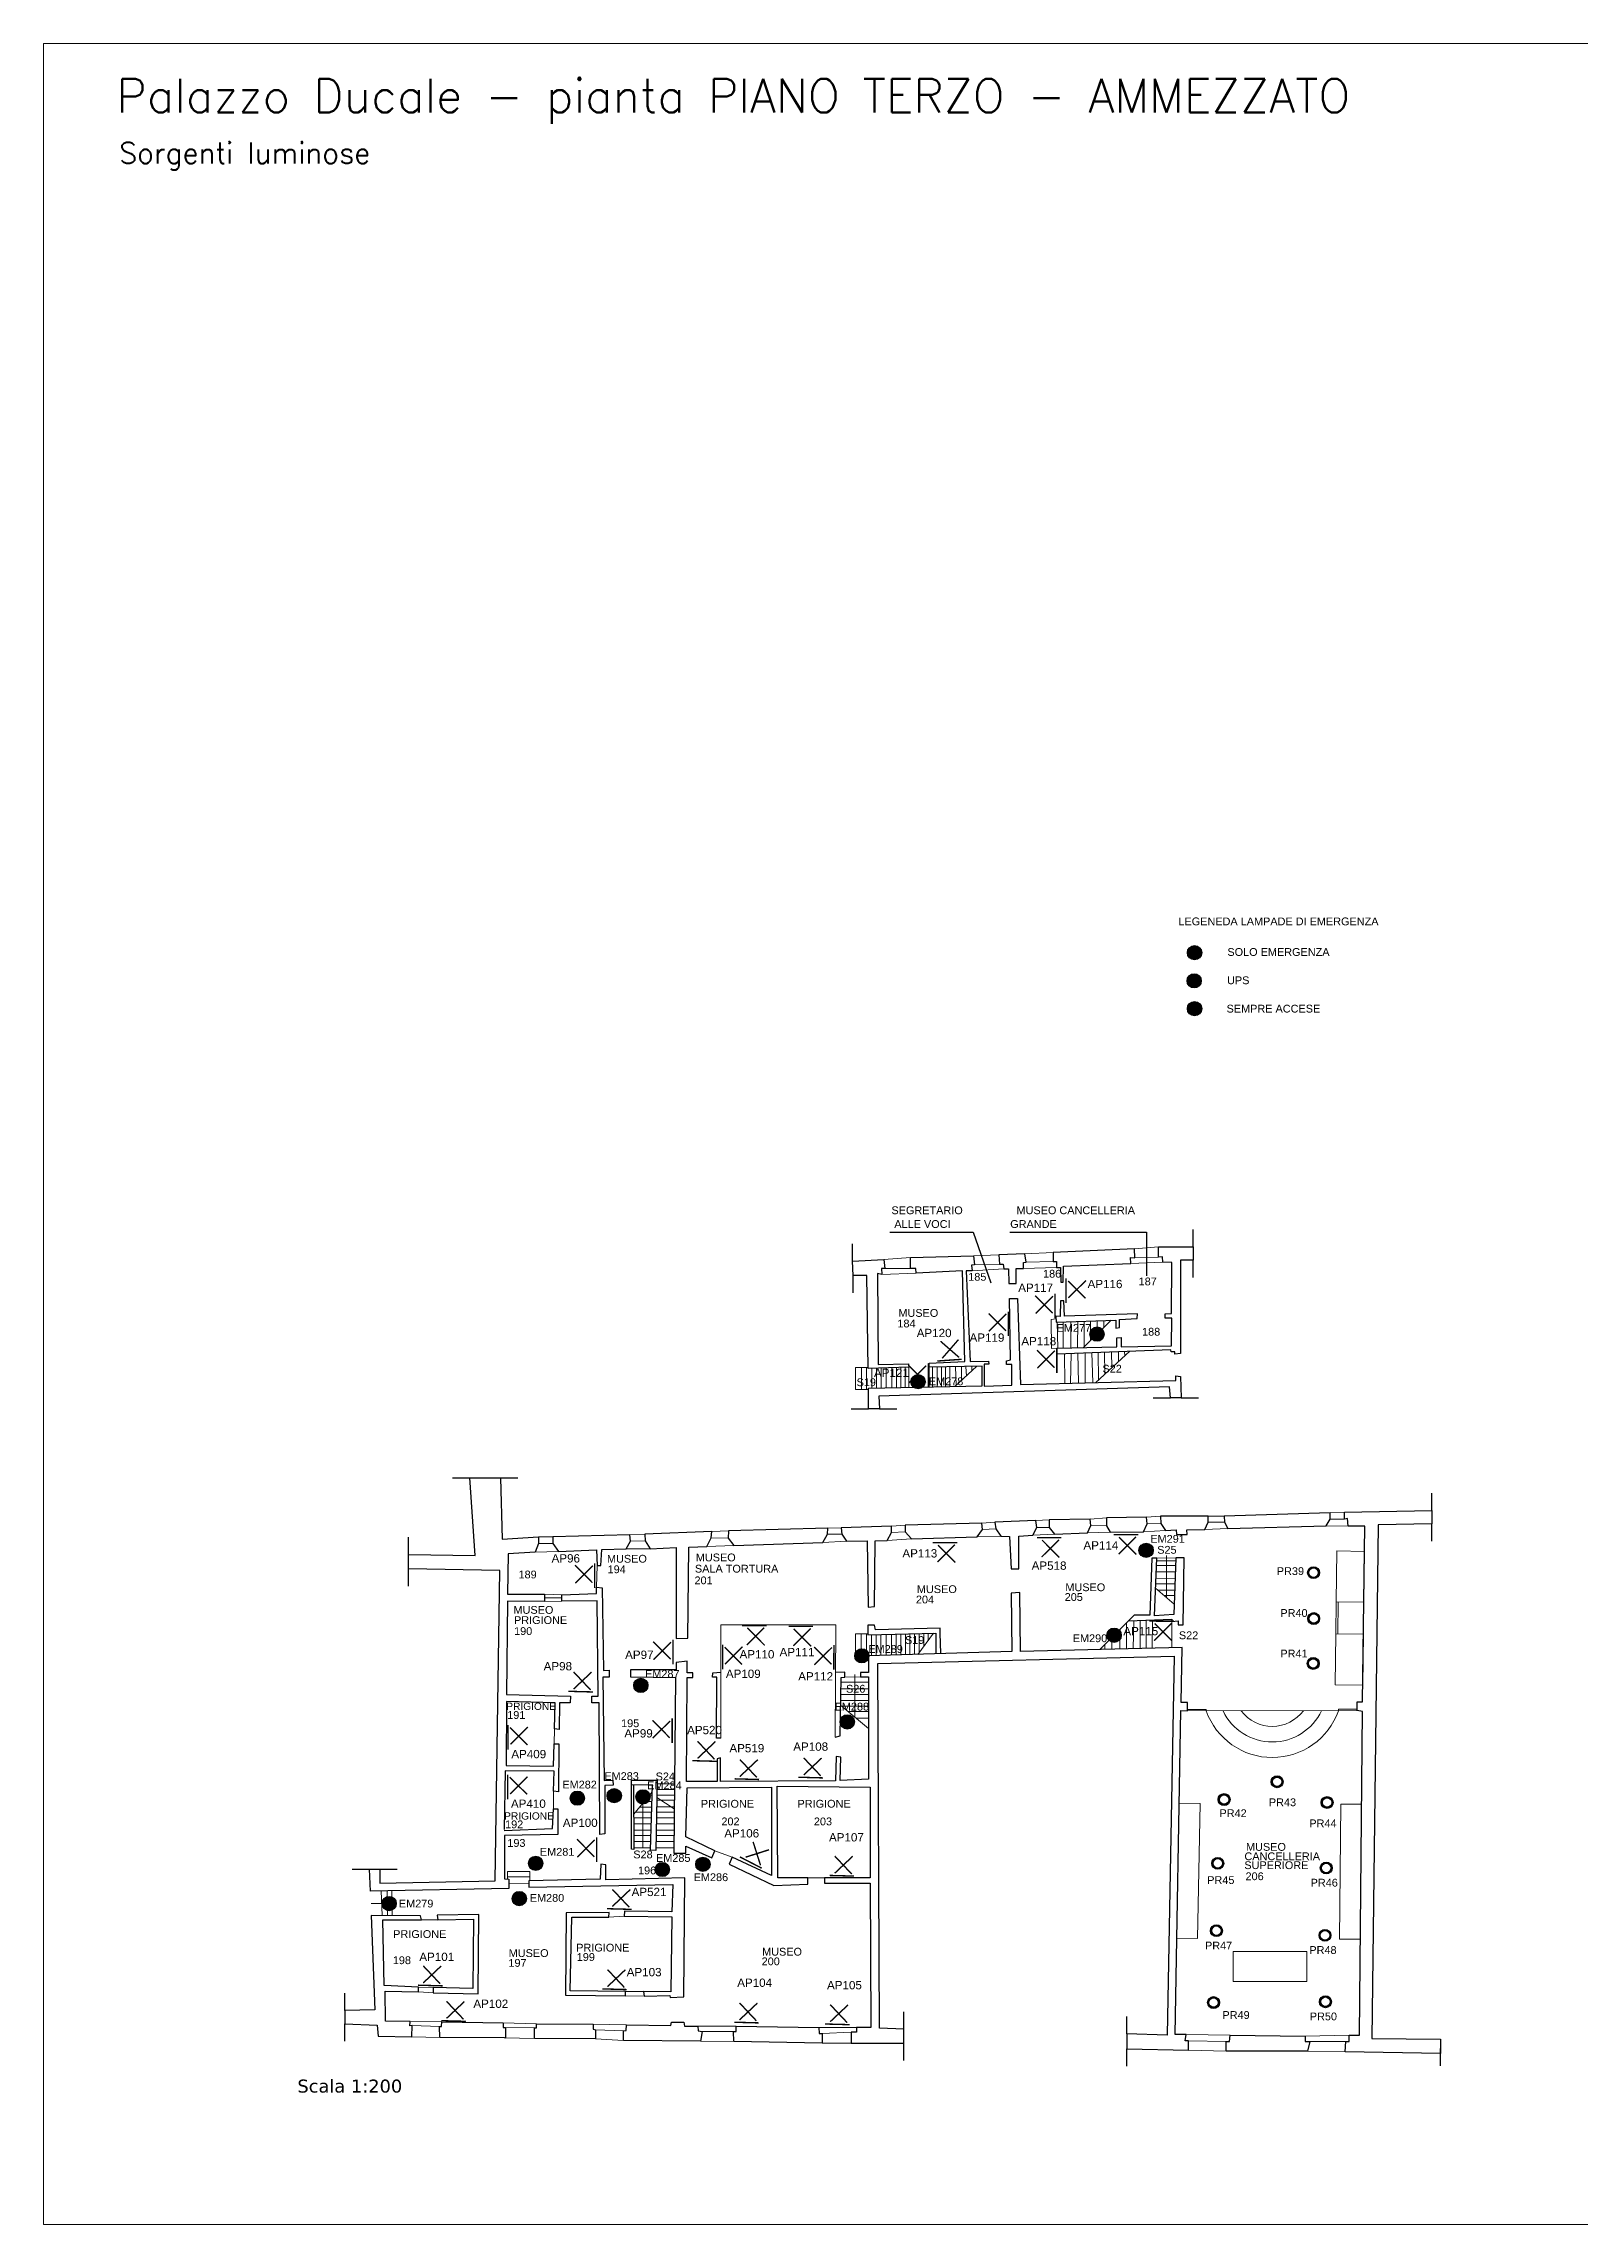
# Model space of a CAD drawing. Header units: metres. Extents: x 14 to 11854, y -8380 to 20.
# Drawn here: x 14 to 5934, y -8380 to 20 of the extents above; entities that cross this region are included whole.
import ezdxf
from ezdxf.enums import TextEntityAlignment as Align

# ---------------------------------------------------------------- set-up
doc = ezdxf.new("R2010")
doc.units = ezdxf.units.M
doc.header["$LTSCALE"] = 0.0125
for name, color, linetype in [('CODICE EMERGENZE', 190, 'Continuous'), ('CODICE LAMPADINE', 150, 'Continuous'), ('LAMPADE DI EMERGENZA', 3, 'Continuous')]:
    doc.layers.add(name, color=color, linetype=linetype)
for name, color, linetype, lineweight in [('LAMPADINE', 30, 'Continuous', 30), ('MURI', 7, 'Continuous', 9), ('VANI', 66, 'Continuous', 9)]:
    doc.layers.add(name, color=color, linetype=linetype, lineweight=lineweight)
doc.styles.add('ducale_200', font='ARIAL.TTF', dxfattribs={"height": 1})
doc.styles.get("Standard").update_dxf_attribs({"font": 'romans.shx'})

# ---------------------------------------------------------------- blocks, each defined once
blk = doc.blocks.new('re')
at = {"const_width": 0.3}
for points in [[(51.55, 419.05), (51.66, 413.81)], [(55.72, 418.12), (52.08, 414.34)], [(52.09, 417.95), (55.87, 414.31)]]:
    blk.add_lwpolyline(points, dxfattribs=at)
blk = doc.blocks.new('FB')
h = blk.add_hatch(color=256)
edge = h.paths.add_edge_path(flags=16)
edge.add_arc((323.34, 430.98), 1.01, 0, 360)
edge = h.paths.add_edge_path()
edge.add_arc((323.34, 430.98), 1.27, 0, 360)
for radius in [1.27, 1.01]:
    blk.add_circle((323.34, 430.98), radius)

msp = doc.modelspace()

# ---------------------------------------------------------------- hatches: boundary and pattern name
at = {"layer": 'LAMPADE DI EMERGENZA'}
for color, points in [(256, [(4420.5, -3482, 1), (4475.5, -3482, 1)]), (6, [(4418.9, -3590.1, 1), (4473.8, -3590.1, 1)]), (5, [(4420.5, -3697.4, 1), (4475.5, -3697.4, 1)]), (256, [(4044.9, -4951, 1), (4099.9, -4951, 1)]), (256, [(3355.4, -5134.4, 1), (3410.4, -5134.4, 1)]), (256, [(4233.9, -5783.8, 1), (4288.9, -5783.8, 1)]), (256, [(4110.5, -6110.8, 1), (4165.5, -6110.8, 1)]), (256, [(3138.8, -6190.1, 1), (3193.8, -6190.1, 1)]), (256, [(2287.4, -6304.2, 1), (2342.4, -6304.2, 1)]), (256, [(3082.6, -6444.6, 1), (3137.5, -6444.6, 1)]), (256, [(2042.7, -6738.4, 1), (2097.7, -6738.4, 1)]), (256, [(2184.8, -6729, 1), (2239.8, -6729, 1)]), (256, [(2295.7, -6733.5, 1), (2350.6, -6733.5, 1)]), (256, [(1882.4, -6989.4, 1), (1937.3, -6989.4, 1)]), (256, [(2526.5, -6993, 1), (2581.5, -6993, 1)]), (256, [(2369.9, -7013.2, 1), (2424.9, -7013.2, 1)]), (256, [(1317.8, -7144.3, 1), (1372.8, -7144.3, 1)]), (256, [(1819, -7125.2, 1), (1874, -7125.2, 1)])]:
    msp.add_hatch(color=color, dxfattribs=at).paths.add_polyline_path(points)

# ---------------------------------------------------------------- linework, layer by layer
for centre in [(4448, -3482), (4072.4, -4951), (3382.9, -5134.4), (4261.4, -5783.8), (4138, -6110.8), (3166.3, -6190.1), (2314.9, -6304.2), (3110, -6444.6), (2070.2, -6738.4), (2212.3, -6729), (2323.2, -6733.5), (1909.8, -6989.4), (2554, -6993), (2397.4, -7013.2), (1345.3, -7144.3), (1846.5, -7125.2)]:
    msp.add_circle(centre, 27.5, dxfattribs=at)
at = {"layer": 'LAMPADE DI EMERGENZA', "color": 6}
msp.add_circle((4446.4, -3590.1), 27.5, dxfattribs=at)
at = {"layer": 'LAMPADE DI EMERGENZA', "color": 5}
msp.add_circle((4448, -3697.4), 27.5, dxfattribs=at)
at = {"layer": 'MURI', "linetype": 'ByBlock', "lineweight": 30}
for p, q in [((3736, -4557.7), (4262.9, -4557.7)), ((4262.9, -4557.7), (4262.9, -4727.1)), ((5100.1, -5983.7), (5102.7, -5787.7)), ((4283.2, -5814), (4275.4, -6034.1)), ((4302.9, -5814), (4283.2, -5814)), ((4293.6, -6035.6), (4302.9, -5814)), ((4375.6, -5812.5), (4368, -6031)), ((4407.5, -5812.5), (4375.6, -5812.5)), ((4404.4, -6070.5), (4407.5, -5812.5)), ((3774.6, -5946), (3741.2, -5949.1)), ((3741.2, -5949.1), (3744.3, -6173.7)), ((3777.7, -6173.7), (3774.6, -5946)), ((4214.7, -6034.1), (4193.5, -6055.3)), ((4275.4, -6034.1), (4214.7, -6034.1)), ((4368, -6031), (4293.6, -6035.6)), ((4193.5, -6055.3), (4360.4, -6049.2)), ((4360.4, -6049.2), (4360.4, -6058.3)), ((4360.4, -6058.3), (4384.7, -6055.3)), ((4384.7, -6055.3), (4384.7, -6070.5)), ((4384.7, -6070.5), (4404.4, -6070.5)), ((5095.8, -6303), (5098.4, -6107)), ((2493.7, -6210.1), (2451.3, -6216.2)), ((2493.7, -6255.6), (2493.7, -6210.1)), ((3744.3, -6173.7), (3191.3, -6190.1)), ((3191.3, -6190.1), (3191.9, -6254.1)), ((3228.3, -6219.2), (4369.5, -6191.9)), ((4399.9, -6158.5), (3777.7, -6173.7)), ((4369.5, -6191.9), (4342.2, -7651.9)), ((4396, -6370.2), (4399.9, -6158.5)), ((2275.2, -6243.5), (2275.2, -6270.8)), ((2451.3, -6243.5), (2275.2, -6243.5)), ((2275.2, -6270.8), (2448.2, -6273.9)), ((2448.2, -6273.9), (2442.2, -6950.7)), ((2451.3, -6216.2), (2451.3, -6243.5)), ((2490.7, -6674.5), (2493.7, -6273.9)), ((2515, -6255.6), (2493.7, -6255.6)), ((2493.7, -6273.9), (2515, -6273.9)), ((2515, -6273.9), (2515, -6255.6)), ((2591.4, -6272.3), (2592.4, -6255.1)), ((2607.1, -6272.8), (2591.4, -6272.3)), ((2592.4, -6255.1), (2622.7, -6253.6)), ((2606.1, -6507.6), (2607.1, -6272.8)), ((3100.8, -6252.6), (3064.4, -6254.1)), ((3082.6, -6498.5), (3087.1, -6273.9)), ((3087.1, -6273.9), (3100.8, -6272.3)), ((3100.8, -6272.3), (3100.8, -6252.6)), ((3161.5, -6254.1), (3161.5, -6270.8)), ((3191.9, -6254.1), (3161.5, -6254.1)), ((3161.5, -6270.8), (3191.9, -6270.8)), ((3191.9, -6270.8), (3191.9, -6665.4)), ((3234.3, -7624.5), (3228.3, -6219.2)), ((4421.3, -6370.2), (4396, -6370.2)), ((4421.3, -6402.5), (4421.3, -6370.2)), ((4372.6, -7648.8), (4395.4, -6401.3)), ((4395.4, -6401.3), (4421.3, -6402.5)), ((2622.7, -6507.6), (2606.1, -6507.6)), ((3062.9, -6503), (3082.6, -6498.5)), ((2621.2, -6583.4), (2609.1, -6586.5)), ((2609.1, -6586.5), (2609.1, -6674.5)), ((2621.2, -6674.5), (2621.2, -6583.4)), ((3067.4, -6577.4), (3064.4, -6671.5)), ((3085.6, -6580.4), (3067.4, -6577.4)), ((3082.6, -6669.9), (3085.6, -6580.4)), ((2487.7, -6887), (2493.7, -6698.8)), ((2609.1, -6674.5), (2490.7, -6674.5)), ((2493.7, -6698.8), (2818.5, -6695.7)), ((3064.4, -6671.5), (2621.2, -6674.5)), ((2818.5, -6695.7), (2818.5, -7035.7)), ((2839.8, -6692.7), (3197.9, -6695.7)), ((2842.8, -7044.8), (2839.8, -6692.7)), ((3191.9, -6665.4), (3082.6, -6669.9)), ((3197.9, -6695.7), (3197.9, -7044.8)), ((2600, -6941.6), (2487.7, -6887)), ((2442.2, -6950.7), (2487.7, -6950.7)), ((2487.7, -6923.4), (2587.8, -6968.9)), ((2487.7, -6950.7), (2487.7, -6923.4)), ((2587.8, -6968.9), (2600, -6941.6)), ((2666.8, -6965.9), (2654.6, -6993.2)), ((2818.5, -7035.7), (2666.8, -6965.9)), ((2654.6, -6993.2), (2827.6, -7075.2)), ((2958.1, -7044.8), (2842.8, -7044.8)), ((2958.1, -7069.1), (2958.1, -7044.8)), ((3197.9, -7044.8), (3021.9, -7044.8)), ((3021.9, -7044.8), (3021.9, -7066)), ((2827.6, -7075.2), (2958.1, -7069.1)), ((3021.9, -7066), (3197.9, -7066)), ((3197.9, -7066), (3201, -7621.5)), ((3146.3, -7639.7), (3125.1, -7639.7)), ((3125.1, -7639.7), (3125.1, -7682.2)), ((3146.3, -7621.5), (3146.3, -7639.7)), ((3201, -7621.5), (3146.3, -7621.5)), ((3328.4, -7627.6), (3234.3, -7624.5)), ((3328.4, -7682.2), (3328.4, -7627.6)), ((3125.1, -7682.2), (3328.4, -7682.2)), ((4187.4, -7645.8), (4187.4, -7703.4)), ((4342.2, -7651.9), (4187.4, -7645.8)), ((4187.4, -7703.4), (4424.2, -7709.5)), ((4415.1, -7648.8), (4372.6, -7648.8)), ((4412, -7673.1), (4415.1, -7648.8)), ((4424.2, -7673.1), (4412, -7673.1)), ((4424.2, -7709.5), (4424.2, -7673.1))]:
    msp.add_line(p, q, dxfattribs=at)
at = {"layer": 'MURI', "color": 252}
for p, q in [((4996, -5786.2), (4993.3, -5982.2)), ((5102.7, -5787.7), (4996, -5786.2)), ((4993.3, -5982.2), (4991.6, -6105.6)), ((4993.3, -5982.2), (5100.1, -5983.7)), ((5001.3, -5982.3), (4999.6, -6105.7)), ((2622.7, -6070.3), (3065.5, -6070.8)), ((2622.7, -6070.3), (2622.7, -6507.6)), ((3065.5, -6070.8), (3062.9, -6503)), ((3141.3, -6105.1), (3141.3, -6190.1)), ((4193.5, -6055.3), (4082.5, -6166.3)), ((4991.6, -6105.6), (4989, -6301.6)), ((5098.4, -6107), (4991.6, -6105.6)), ((4989, -6301.6), (5095.8, -6303)), ((4421.3, -6396.5), (4492.9, -6396.3)), ((4421.3, -6402.5), (5073.7, -6401.3)), ((4492.9, -6402.3), (4492.9, -6396.3)), ((5002, -6395.5), (5073.7, -6395.3)), ((5002, -6401.5), (5002, -6395.5))]:
    msp.add_line(p, q, dxfattribs=at)
at = {"layer": 'MURI', "linetype": 'Continuous', "ltscale": 0.1}
msp.add_lwpolyline([(14.2, 19.8), (11854.2, 19.8), (11854.2, -8380.2), (14.2, -8380.2)], close=True, dxfattribs=at)
at = {"layer": 'MURI', "linetype": 'ByBlock', "lineweight": 30}
for points in [[(3130, -4669.5), (3130, -4602.8)], [(3274.7, -4558.5), (3594.7, -4558.5), (3662.5, -4754)], [(4442.7, -4614.9), (4442.7, -4548.2)], [(3794.7, -4642.2), (3694.5, -4645.2), (3696, -4681.7), (3711.2, -4681.7), (3712.7, -4699.9), (3730.9, -4699.9), (3732.5, -4756), (3761.3, -4756), (3761.3, -4698.3), (3788.6, -4698.3), (3788.6, -4675.6), (3799.2, -4674.1), (3794.7, -4642.2)], [(4216.6, -4622.5), (3903.9, -4636.1), (3903.9, -4671), (3916.1, -4671), (3916.1, -4693.8), (3931.3, -4693.8), (3932.8, -4751.5), (3941.9, -4751.5), (3943.4, -4689.2), (4202.9, -4678.6), (4201.4, -4655.9), (4218.1, -4657.4), (4216.6, -4622.5)], [(4442.7, -4733.2), (4442.7, -4666.5)], [(3133, -4792.4), (3133, -4725.7)], [(4228.7, -4872.9), (3946.4, -4882), (3944.9, -4822.8), (3931.3, -4822.8), (3930.3, -4883), (3913.6, -4882), (3914.6, -4904.7), (4145.2, -4897.2), (4145.2, -4927.5), (4158.9, -4926), (4158.9, -4894.1), (4227.2, -4891.1), (4228.7, -4872.9)], [(4288, -5196.1), (4354.7, -5196.1)], [(4396.9, -5196.1), (4463.6, -5196.1)], [(3125.5, -5238.6), (3192.2, -5238.6)], [(3234.7, -5238.6), (3301.4, -5238.6)], [(1788.1, -6862.7), (1974.7, -6855.1), (1977.8, -6779.2), (1994.5, -6779.2), (1994.5, -6877.9), (1789.6, -6882.4), (1789.6, -7049.4), (1805.9, -7050.5), (1806.3, -7085.8), (1273.6, -7096.4), (1269, -7011.4), (1310, -7011.4), (1310, -7066), (1753.2, -7056.9), (1771.4, -5861.1), (1419.3, -5854.9), (1419.3, -5800.4), (1677.3, -5803.4), (1655.7, -5504.4), (1774.4, -5504.4), (1780.5, -5741.2), (1920.1, -5732.1), (1920.1, -5757.9), (1907.9, -5791.2), (1803.2, -5797.3), (1801.7, -5952.1), (1944.4, -5952.1), (1944.4, -5980.9), (1801.7, -5979.4), (1797.2, -6339.1), (2044.5, -6345.2), (2043, -6371), (2002, -6371), (2000.5, -6474.2), (1982.3, -6471.1), (1985.3, -6371), (1797.2, -6366.4), (1795.6, -6612.3), (1977.8, -6615.3), (1980.8, -6528.8), (1999, -6528.8), (1997.5, -6714), (1977.8, -6710.9), (1980.8, -6635), (1792.6, -6633.5), (1788.1, -6859.7)], [(1589, -5504.4), (1655.7, -5504.4)], [(1774.4, -5504.4), (1841.1, -5504.4)], [(5362.1, -5630.4), (5362.1, -5563.7)], [(2587.8, -5710.8), (2329.8, -5721.4), (2331.4, -5747.2), (2351.1, -5777.6), (2451.3, -5773), (2451.3, -6123.6), (2495.3, -6122.1), (2499.8, -5771.5), (2569.6, -5768.5), (2586.3, -5735.1), (2587.8, -5710.8)], [(3035.5, -5698.7), (2653.1, -5709.3), (2651.6, -5736.6), (2672.8, -5765.4), (3015.8, -5753.3), (3034, -5721.4), (3035.5, -5698.7)], [(3279.9, -5691.1), (3087.1, -5697.2), (3088.7, -5721.4), (3106.9, -5748.8), (3187.3, -5747.2), (3190.3, -6002.2), (3214.6, -6000.7), (3217.7, -5747.2), (3263.2, -5745.7), (3279.9, -5715.4), (3279.9, -5691.1)], [(3628.5, -5679), (3333, -5686.5), (3333, -5712.3), (3357.3, -5739.6), (3610.7, -5732.1), (3630.4, -5703.2), (3628.5, -5679)], [(3836.8, -5668.3), (3679, -5675.9), (3682, -5701), (3701.8, -5729), (3735.2, -5730.5), (3741.2, -5855), (3771.6, -5855), (3771.6, -5729), (3824.7, -5726), (3839.9, -5695.6), (3836.8, -5668.3)], [(4046.3, -5663.8), (3888.4, -5666.8), (3888.4, -5695.6), (3908.2, -5721.4), (4035.7, -5716.9), (4047.8, -5688), (4046.3, -5663.8)], [(4263.3, -5656.2), (4108.5, -5659.2), (4108.5, -5689.6), (4122.2, -5713.8), (4251.2, -5712.3), (4264.8, -5682), (4263.3, -5656.2)], [(4500, -5651.6), (4316.4, -5651.6), (4317.9, -5680.5), (4336.1, -5707.8), (4377.1, -5704.7), (4378.6, -5723), (4419.6, -5723), (4418.1, -5704.7), (4487.9, -5703.2), (4500, -5675.9), (4500, -5651.6)], [(4970.5, -5639.5), (4562.3, -5651.6), (4563.8, -5675.9), (4575.9, -5700.2), (4955.3, -5689.6), (4970.5, -5663.8), (4970.5, -5639.5)], [(5362.1, -5748.6), (5362.1, -5681.9)], [(1419.3, -5800.4), (1419.3, -5733.7)], [(2272.2, -5724.5), (1976.2, -5732.1), (1976.2, -5757.9), (1997.5, -5788.2), (2144.7, -5782.1), (2146.2, -5842.8), (2161.4, -5842.8), (2164.4, -5780.6), (2258.5, -5777.6), (2275.2, -5748.8), (2272.2, -5724.5)], [(1419.3, -5921.6), (1419.3, -5854.9)], [(2165.9, -5927.8), (2170.5, -6246.5), (2193.3, -6245), (2193.3, -6272.3), (2169, -6272.3), (2174.1, -6669.9), (2207, -6669), (2207.9, -6688.8), (2175.7, -6689.8), (2176.6, -6876.3), (2156.8, -6877.9), (2153.8, -6371), (2126.5, -6371), (2126.5, -6345.2), (2150.8, -6345.2), (2146.2, -5977.9), (2011.1, -5979.4), (2011.1, -5955.1), (2144.7, -5950.6), (2144.7, -5926.3), (2165.9, -5927.8)], [(3471.1, -6181.8), (3468.1, -6102.4), (3468.1, -6084.1), (3219.2, -6090.2), (3214.6, -6072), (3189.8, -6071.9), (3189.8, -6109.7), (3451.4, -6102.4), (3451.4, -6182.4)], [(2279, -6688.9), (2279, -6669.2), (2378.4, -6669.2), (2373.1, -6940.1), (2352.6, -6939.3), (2359.4, -6686.6), (2279, -6688.9)], [(2286.6, -6688.7), (2288.1, -6936.3), (2279, -6935.5), (2279, -6688.9)], [(1202.3, -7011.4), (1269, -7011.4)], [(1310, -7011.4), (1376.7, -7011.4)], [(2484.6, -7044.8), (2179.6, -7052.4), (2179.6, -6994.7), (2161.4, -6993.2), (2158.4, -7050.9), (1883.7, -7056.9), (1883.7, -7081.2), (2437.6, -7070.6), (2434.6, -7176.8), (2252.4, -7173.8), (2250.9, -7193.5), (2434.6, -7195), (2430, -7484.9), (2325.3, -7483.4), (2328.3, -7501.6), (2427, -7498.6), (2428.5, -7506.2), (2480.1, -7503.1), (2484.6, -7044.8)], [(1514.9, -7468.2), (1514.9, -7487.9), (1687.9, -7492.5), (1690.9, -7185.9), (1530.1, -7189), (1533.1, -7207.2), (1669.7, -7204.2), (1668.2, -7471.3), (1514.9, -7468.2)], [(2193.3, -7178.4), (2027.8, -7179.9), (2024.8, -7497.1), (2255.5, -7500.1), (2255.5, -7483.4), (2043, -7480.4), (2049.1, -7196.6), (2191.7, -7196.6), (2193.3, -7178.4)], [(1174.9, -7556.2), (1174.9, -7489.5)], [(1174.9, -7674.2), (1174.9, -7607.5)], [(1789.6, -7662), (1540.2, -7659.9), (1539.2, -7618), (1547.3, -7618), (1547.8, -7600.3), (1784, -7604.3), (1784, -7621.5), (1793.6, -7621.5), (1793.1, -7662.5), (1789.6, -7662)], [(2140.1, -7665.5), (1904.9, -7664), (1904.9, -7623), (1912.5, -7623), (1912.5, -7607.8), (2131, -7609.4), (2131, -7627.6), (2140.1, -7630.6), (2140.1, -7665.5)], [(2545.3, -7674.6), (2247.9, -7671.6), (2247.9, -7635.2), (2258.5, -7633.6), (2260, -7610.9), (2430, -7613.9), (2433, -7601.8), (2480.1, -7601.8), (2483.1, -7616.9), (2534.7, -7616.9), (2536.2, -7635.2), (2551.4, -7636.7), (2545.3, -7674.6)], [(3013.5, -7682.2), (2672.8, -7676.1), (2671.3, -7636.7), (2682.7, -7637.4), (2681.9, -7616.2), (3000.6, -7621.5), (3001.4, -7645), (3013.5, -7644.3), (3013.5, -7682.2)], [(3328.4, -7627.6), (3328.4, -7560.9)], [(4187.4, -7645.8), (4187.4, -7579.1)], [(3328.4, -7748.9), (3328.4, -7682.2)], [(4187.4, -7770.1), (4187.4, -7703.4)], [(4882.5, -7712.6), (4569.9, -7712.6), (4569.9, -7676.1), (4582, -7676.1), (4585, -7651.9), (4873.4, -7654.9), (4873.4, -7676.1), (4891.6, -7676.1), (4882.5, -7712.6)], [(5395.4, -7769.2), (5395.4, -7702.5)]]:
    msp.add_lwpolyline(points, dxfattribs=at)
for points in [[(4442.7, -4666.5), (4394.1, -4666.5), (4394.1, -5026.2), (4371.4, -5027.7), (4371.4, -5018.6), (4357.7, -5018.6), (4356.2, -5011), (3918.1, -5027.7), (3917.6, -5005.4), (4148.3, -5000.4), (4148.7, -4965.2), (4165, -4963.9), (4165, -5000), (4359.2, -4995.8), (4360.8, -4889.6), (4335, -4889.6), (4335, -4872.9), (4359.2, -4871.4), (4360.8, -4675.6), (4325.8, -4674.1), (4324.3, -4652.8), (4309.2, -4654.3), (4309.2, -4614.9), (4442.7, -4614.9)], [(3130, -4669.5), (3251.4, -4663.4), (3254.4, -4698.3), (3242.3, -4698.3), (3243.8, -4721.1), (3227.1, -4718.1), (3228.6, -5068.6), (3345.5, -5065.6), (3347, -5077.8), (3190.7, -5083.8), (3186.1, -4725.7), (3133, -4725.7)], [(4354.7, -5196.1), (4351.6, -5153.6), (3231.6, -5190.1), (3234.7, -5238.6), (3192.2, -5238.6), (3192.2, -5159.7), (3629.3, -5150.6), (3629.3, -5074.7), (3425.9, -5077.8), (3425.9, -5062.6), (3562.5, -5056.5), (3553.4, -4707.5), (3375.1, -4716.6), (3374.3, -4698.3), (3353.8, -4697.6), (3353.1, -4655.9), (3595.9, -4649.8), (3599.7, -4684.7), (3589, -4685.4), (3590.6, -4707.5), (3568.6, -4707.5), (3583.7, -5056.5), (3654.6, -5055.5), (3655.1, -5066.6), (3637.9, -5066.1), (3637.9, -5151.6), (3744.6, -5147.6), (3744.6, -5068.6), (3723.4, -5068.6), (3723.4, -5053.5), (3738.5, -5050.4), (3735.5, -4813.7), (3765.8, -4813.7), (3778, -5144.5), (4375.9, -5129.4), (4375.9, -5111.1), (4394.1, -5114.2), (4396.9, -5196.1)], [(5395.4, -7721.7), (5028.2, -7715.6), (5031.2, -7676.1), (5043.4, -7676.1), (5043.4, -7651.9), (5082.8, -7651.9), (5095, -6404.4), (5073.7, -6401.3), (5073.7, -6367.9), (5094.9, -6367.9), (5104.1, -5691.1), (5040.3, -5691.1), (5037.3, -5660.7), (5025.1, -5663.8), (5025.1, -5636.4), (5362.1, -5630.4), (5362.1, -5681.9), (5155.7, -5685), (5131.4, -7664), (5395.4, -7667.1)], [(1174.9, -7607.5), (1299.4, -7612.4), (1302.4, -7654.9), (1432.9, -7657.9), (1434.4, -7613.9), (1425.3, -7615.4), (1426.9, -7598.7), (1331.3, -7597.2), (1329.7, -7481.9), (1458.7, -7484.9), (1458.7, -7466.7), (1326.7, -7460.6), (1320.6, -7207.2), (1469.4, -7207.2), (1466.3, -7192), (1276.6, -7190.5), (1290.3, -7553.2), (1174.9, -7556.2)]]:
    msp.add_lwpolyline(points, close=True, dxfattribs=at)
at = {"layer": 'MURI', "color": 252}
for points in [[(4216.6, -4622.5), (4309.2, -4614.9)], [(3251.4, -4663.4), (3353.1, -4655.9)], [(3353.8, -4697.6), (3254.4, -4698.3)], [(3590.6, -4707.5), (3712.7, -4699.9)], [(3595.9, -4649.8), (3694.5, -4645.2)], [(3599.7, -4684.7), (3696, -4681.7)], [(3788.6, -4698.3), (3916.1, -4693.8)], [(3794.7, -4642.2), (3903.9, -4636.1)], [(3903.9, -4671), (3799.2, -4674.1)], [(4202.9, -4678.6), (4325.8, -4674.1)], [(4218.1, -4657.4), (4309.2, -4654.3)], [(3243.8, -4721.1), (3375.1, -4716.6)], [(3914, -4892.4), (3895.7, -4894.1), (3896.4, -5006.4), (3917.6, -5005.4)], [(3919.1, -4904.6), (3920.7, -5005.3)], [(3941.9, -4903.8), (3941.9, -5004.9)], [(3970.7, -4902.9), (3970.7, -5004.3)], [(3998.1, -4902), (3996.5, -5003.7)], [(4126.5, -4897.8), (4019.4, -5003.2)], [(4022.3, -4901.2), (4022.3, -5000.3)], [(4046.6, -4900.4), (4046.6, -4976.4)], [(4072.4, -4899.6), (4072.4, -4951)], [(4098.2, -4898.7), (4098.2, -4925.6)], [(3946.3, -5026.6), (3948.1, -5140.2)], [(3972.3, -5025.6), (3970.6, -5139.6)], [(3997.9, -5024.6), (4001.3, -5138.9)], [(4026.9, -5023.5), (4026.9, -5138.2)], [(4052.4, -5022.6), (4056, -5137.5)], [(4198.2, -5016.8), (4067.3, -5137.2)], [(4076.9, -5021.6), (4078.5, -5126.9)], [(4101.1, -5020.7), (4102.4, -5104.9)], [(4128.5, -5019.7), (4129.4, -5080.1)], [(4154.3, -5018.7), (4154.8, -5056.6)], [(4178.5, -5017.8), (4179, -5034.4)], [(3190.6, -5079.3), (3142.1, -5079.3), (3142.1, -5164.3), (3192.2, -5164.3)], [(3164.9, -5079.3), (3164.9, -5164.3)], [(3184.6, -5164.3), (3184.6, -5079.3)], [(3204.3, -5159.5), (3204.3, -5083.3)], [(3222.5, -5159.1), (3222.5, -5082.6)], [(3240.7, -5158.7), (3240.7, -5081.9)], [(3260.5, -5158.3), (3260.5, -5081.1)], [(3281.7, -5157.8), (3281.7, -5080.3)], [(3299.9, -5157.5), (3299.9, -5079.6)], [(3316.6, -5157.1), (3316.6, -5078.9)], [(3333.3, -5156.8), (3333.3, -5078.3)], [(3346.7, -5156.5), (3347, -5077.8)], [(3425.9, -5077.8), (3425.7, -5154.8)], [(3438, -5077.6), (3438, -5154.6)], [(3456.2, -5077.3), (3456.2, -5154.2)], [(3472.9, -5077.1), (3472.9, -5153.9)], [(3488.1, -5076.8), (3488.1, -5153.5)], [(3504.8, -5076.6), (3504.8, -5153.2)], [(3609.6, -5075), (3525.1, -5152.8)], [(3527.5, -5076.2), (3529.2, -5148.9)], [(3550.3, -5075.9), (3550.3, -5129.5)], [(3566.8, -5075.7), (3568.8, -5112.6)], [(3589.8, -5093.2), (3589.8, -5075.3)], [(2587.8, -5710.8), (2653.1, -5709.3)], [(3035.5, -5698.7), (3087.1, -5697.2)], [(3279.9, -5691.1), (3333, -5686.5)], [(3628.5, -5679), (3679, -5675.9)], [(3630.4, -5703.2), (3682, -5701)], [(3836.8, -5668.3), (3888.4, -5666.8)], [(3839.9, -5695.6), (3888.4, -5695.6)], [(4046.3, -5663.8), (4108.5, -5659.2)], [(4047.8, -5688), (4108.5, -5689.6)], [(4251.2, -5712.3), (4336.1, -5707.8)], [(4263.3, -5656.2), (4316.4, -5651.6)], [(4264.8, -5682), (4317.9, -5680.5)], [(4487.9, -5703.2), (4575.9, -5700.2)], [(4500, -5651.6), (4562.3, -5651.6)], [(4500, -5675.9), (4563.8, -5675.9)], [(4955.3, -5689.6), (5040.3, -5691.1)], [(4970.5, -5639.5), (5025.1, -5636.4)], [(4970.5, -5663.8), (5025.1, -5663.8)], [(1907.9, -5791.2), (1997.5, -5788.2)], [(1920.1, -5732.1), (1976.2, -5732.1)], [(1920.1, -5757.9), (1976.2, -5757.9)], [(2258.5, -5777.6), (2351.1, -5777.6)], [(2272.2, -5724.5), (2329.8, -5721.4)], [(2275.2, -5748.8), (2331.4, -5747.2)], [(2569.6, -5768.5), (2672.8, -5765.4)], [(2586.3, -5735.1), (2651.6, -5736.6)], [(3015.8, -5753.3), (3106.9, -5748.8)], [(3034, -5721.4), (3088.7, -5721.4)], [(3263.2, -5745.7), (3357.3, -5739.6)], [(3279.9, -5715.4), (3333, -5712.3)], [(3610.7, -5732.1), (3701.8, -5729)], [(3824.7, -5726), (3908.2, -5721.4)], [(4035.7, -5716.9), (4122.2, -5713.8)], [(4373.7, -5867.1), (4300.7, -5867.1)], [(4374.5, -5842.8), (4301.7, -5842.8)], [(4375.2, -5824.6), (4302.5, -5824.6)], [(4375.6, -5812.5), (4302.9, -5814)], [(4339.9, -5967), (4339.9, -5926.2), (4339.5, -5804)], [(1944.4, -5952.1), (2011.1, -5955.1)], [(4369.4, -5991), (4298.1, -5929.7)], [(4372.1, -5912.7), (4298.8, -5912.7)], [(4372.8, -5893.1), (4299.7, -5891.3)], [(4371.3, -5936.9), (4306.5, -5936.9)], [(4370.5, -5958.2), (4331.2, -5958.2)], [(1944.4, -5966.5), (2011.1, -5967.3)], [(1944.4, -5980.9), (2011.1, -5979.4)], [(3189.8, -6105.1), (3141.3, -6105.1), (3141.3, -6190.1), (3191.3, -6190.1)], [(3164, -6105.1), (3164, -6190.1)], [(3183.8, -6190.1), (3183.8, -6105.1)], [(3203.5, -6189.8), (3203.5, -6109.3)], [(3221.7, -6189.2), (3221.7, -6108.8)], [(3239.9, -6188.7), (3239.9, -6108.3)], [(3259.6, -6188.1), (3259.6, -6107.7)], [(3280.9, -6187.5), (3280.9, -6107.1)], [(3299.1, -6186.9), (3299.1, -6106.6)], [(3316.9, -6186.4), (3316.9, -6106.2)], [(3334.7, -6185.9), (3334.7, -6105.7)], [(3351.2, -6185.6), (3351.2, -6105.3)], [(3369.4, -6185.1), (3369.4, -6104.8)], [(3442.8, -6102.6), (3382.2, -6184.5)], [(3387.2, -6177.8), (3387.2, -6104.3)], [(3405, -6153.7), (3405, -6103.9)], [(3421.4, -6131.5), (3421.5, -6103.5)], [(4129.7, -6165.1), (4129.7, -6119.1)], [(4160, -6164.4), (4161.6, -6087.2)], [(4185.9, -6163.7), (4185.9, -6062.9)], [(4211.6, -6163.1), (4213.4, -6054.6)], [(4239, -6162.4), (4239, -6053.7)], [(4261.8, -6161.9), (4261.8, -6052.8)], [(4284.4, -6161.3), (4286.2, -6051.9)], [(4360.4, -6058.3), (4360.4, -6159.5)], [(4102.4, -6165.8), (4102.4, -6146.4)], [(3191.9, -6292.1), (3086.8, -6292.1)], [(3161.5, -6270.8), (3100.8, -6272.3)], [(3139, -6425.6), (3139, -6384.7), (3138.6, -6262.5)], [(3191.9, -6470.4), (3085, -6381.3)], [(3191.9, -6361.9), (3085.4, -6361.9)], [(3191.9, -6339.1), (3085.8, -6339.1)], [(3191.9, -6317.9), (3086.2, -6317.9)], [(3191.9, -6384.6), (3089, -6384.6)], [(3191.9, -6404.4), (3112.6, -6404.4)], [(3143.6, -6430.2), (3191.9, -6430.2)], [(1982.3, -6471.1), (1980.8, -6528.8)], [(1977.8, -6710.9), (1977.8, -6779.2)], [(2358.7, -6714.4), (2287.3, -6800.7)], [(2444.3, -6705.6), (2377.7, -6705.6)], [(2444.6, -6682.8), (2378.1, -6682.8)], [(2356.6, -6792.4), (2294.2, -6792.4)], [(2357.1, -6772.6), (2310.5, -6772.6)], [(2322.7, -6927.2), (2322.7, -6886.4), (2322.3, -6764.2)], [(2357.7, -6751.9), (2327.7, -6751.9)], [(2358.3, -6727.1), (2349.1, -6727.1)], [(2443.6, -6792.1), (2376, -6792.1)], [(2443.8, -6772.4), (2376.4, -6772.4)], [(2444, -6746.6), (2376.9, -6746.6)], [(2443.7, -6780), (2377.1, -6736.5)], [(2444.2, -6726.9), (2377.3, -6726.9)], [(2356, -6814.1), (2287.4, -6814.1)], [(2355.4, -6836.9), (2287.5, -6836.9)], [(2354.7, -6861.2), (2287.7, -6861.2)], [(2354.1, -6882.4), (2287.8, -6882.4)], [(2442.8, -6882.4), (2374.2, -6882.4)], [(2443, -6861.2), (2374.6, -6861.2)], [(2443.2, -6836.9), (2375.1, -6836.9)], [(2443.4, -6814.1), (2375.6, -6814.1)], [(2353.5, -6905.7), (2287.9, -6905.7)], [(2352.9, -6930), (2288.1, -6930)], [(2442.3, -6930), (2373.3, -6930)], [(2442.6, -6905.7), (2373.8, -6905.7)], [(2600, -6941.6), (2666.8, -6965.9)], [(1887.5, -7056.9), (1887.1, -7020.5), (1801.3, -7020.9), (1801.7, -7050.2)], [(1887.3, -7041), (1801.6, -7041.8)], [(2958.1, -7044.8), (3021.9, -7044.8)], [(1315.2, -7095.6), (1318.1, -7190.8)], [(1337.7, -7095.1), (1339.3, -7191)], [(1355.1, -7094.8), (1356.7, -7191.1)], [(1883.7, -7067.1), (1806.1, -7068.4)], [(1275.8, -7144.5), (1316.6, -7144.5), (1374, -7144.1)], [(1533.1, -7207.2), (1469.4, -7207.2)], [(2191.7, -7196.6), (2250.9, -7193.5)], [(1458.7, -7466.7), (1514.9, -7468.2)], [(1514.9, -7487.9), (1458.7, -7484.9)], [(2255.5, -7483.4), (2325.3, -7483.4)], [(2255.5, -7500.1), (2328.3, -7501.6)], [(1426.9, -7598.7), (1547.8, -7600.3)], [(1539.2, -7618), (1434.4, -7613.9)], [(1784, -7604.3), (1912.5, -7607.8)], [(1904.9, -7623), (1793.6, -7621.5)], [(2131, -7609.4), (2260, -7610.9)], [(2247.9, -7635.2), (2140.1, -7630.6)], [(2534.7, -7616.9), (2681.9, -7616.2)], [(2671.3, -7636.7), (2551.4, -7636.7)], [(3000.6, -7621.5), (3146.3, -7621.5)], [(3125.1, -7639.7), (3013.5, -7644.3)], [(1432.9, -7657.9), (1540.2, -7659.9)], [(1789.6, -7662), (1904.9, -7664)], [(2140.1, -7665.5), (2247.9, -7671.6)], [(2545.3, -7674.6), (2672.8, -7676.1)], [(3013.5, -7682.2), (3125.1, -7682.2)], [(4585, -7651.9), (4415.1, -7648.8)], [(4424.2, -7673.1), (4569.9, -7676.1)], [(4569.9, -7712.6), (4424.2, -7709.5)], [(5043.4, -7651.9), (4873.4, -7654.9)], [(4882.5, -7712.6), (5028.2, -7715.6)], [(4891.6, -7676.1), (5031.2, -7676.1)]]:
    msp.add_lwpolyline(points, dxfattribs=at)
at = {"layer": 'MURI'}
msp.add_lwpolyline([(2146.2, -5842.8), (2144.7, -5926.3)], dxfattribs=at)
at = {"layer": 'MURI', "color": 252}
for points in [[(4388.9, -6758.1), (4379.4, -7278), (4459.3, -7279.5), (4468.9, -6759.6)], [(5091.5, -6762), (5086.4, -7282), (5006.4, -7281.2), (5011.5, -6761.3)], [(4596.4, -7444.8), (4879.8, -7444.8), (4879.8, -7328.6), (4596.4, -7328.6)]]:
    msp.add_lwpolyline(points, close=True, dxfattribs=at)
for radius, start, end in [(270, 199.57153, 340.62909), (210, 205.47724, 334.72338), (150, 216.97021, 323.23041)]:
    msp.add_arc((4747.3, -6311.9), radius, start, end, dxfattribs=at)

# ---------------------------------------------------------------- block references
at = {"layer": 'LAMPADINE', "yscale": 18.06767120358836, "zscale": 18.06767120358864}
for p, xscale, rotation in [((2890.7, 2722.8), -18.06767120359549, 180.9905986250338), ((4824.9, 2590.8), 18.06767120359154, 178.7657993924804), ((5004.6, 2659.3), 18.06767120359154, 178.7657993924804), ((11065.1, -5603.6), 18.06767120358834, 92.88680344449017), ((5011.7, 2449.3), 18.06767120359154, 178.7657993924804), ((4516.3, 2391.6), 18.06767120359154, 178.7657993924804), ((10992.4, -4684.6), -18.06767120358859, 91.04676835107394), ((11393.4, -4665.3), -18.06767120358859, 91.04676835107394), ((11689.9, -4654), -18.06767120358859, 91.04676835107394), ((3231.7, 1620.9), 18.06767120359154, 178.7657993924804), ((3533, 1326.2), 18.06767120359154, 178.7657993924804), ((10257.9, -5003.8), -18.06767120358859, 91.04676835107394), ((10436.7, -5007.2), -18.06767120358859, 91.04676835107394), ((11826.9, -4986.9), -18.06767120358859, 91.04676835107394), ((1535.6, 1307.2), -18.06767120359154, 181.2342006075196), ((4152.7, 1306.1), 18.06767120359154, 178.7657993924804), ((9553.8, -7618.9), 18.06767120358874, 87.26131458470196), ((709.2, 997.8), -18.06767120359154, 181.2342006075196), ((3529.9, 1023.5), 18.06767120359154, 178.7657993924804), ((10031.3, -7886.1), 18.06767120358874, 87.26131458470196), ((10194.1, -7956.1), 18.06767120358874, 87.26131458470196), ((10440.2, -7949.9), 18.06767120358874, 87.26131458470196), ((707.7, 806.9), -18.06767120359154, 181.2342006075196), ((3239.3, 565.4), 18.06767120359154, 178.7657993924804), ((8905.7, -11396.3), 18.06767120359145, 61.49721871091641), ((10559.8, -8328.2), 18.06767120358874, 87.26131458470196), ((9703, -8456.3), 18.06767120358874, 87.26131458470196), ((8974.4, -8750.9), 18.06767120358874, 87.26131458470196), ((9684.2, -8765.2), 18.06767120358874, 87.26131458470196), ((9064.2, -8887.6), 18.06767120358874, 87.26131458470196), ((10192.7, -8893.6), 18.06767120358874, 87.26131458470196), ((10542.2, -8900.4), 18.06767120358874, 87.26131458470196)]:
    msp.add_blockref('re', p, dxfattribs=dict(at, xscale=xscale, rotation=rotation))
at = {"layer": 'LAMPADINE', "xscale": 18.06767120359291, "yscale": 18.06767120358836, "zscale": 18.06767120358864}
for p in [(-935.8, -13656.7), (-935.1, -13833.4), (-936.8, -14006.4), (-1076, -14462), (-1280.1, -14530.5), (-883.3, -14541.9), (-1304.7, -14776.3), (-886.7, -14794.2), (-1309.6, -15035.7), (-891.6, -15053.6), (-1320.9, -15312.6), (-889.8, -15309.3)]:
    msp.add_blockref('FB', p, dxfattribs=at)

# ---------------------------------------------------------------- texts
at = {"layer": 'CODICE EMERGENZE', "style": 'ducale_200'}
for s, p in [('EM277', (3916.4, -4942.1)), ('EM278', (3424.4, -5147.9)), ('EM291', (4277.6, -5754.5)), ('EM290', (3978.7, -6137.5)), ('EM289', (3191.3, -6178.9)), ('EM287', (2331.2, -6274.8)), ('EM288', (3061.3, -6400.8)), ('EM282', (2012.6, -6701.2)), ('EM283', (2174.3, -6668.5)), ('EM284', (2339.4, -6704.2)), ('EM281', (1926.1, -6960.1)), ('EM285', (2373.3, -6983.8)), ('EM286', (2518.4, -7057.9)), ('EM279', (1382.9, -7159.4)), ('EM280', (1887, -7137.5))]:
    msp.add_text(s, height=30, dxfattribs=at).set_placement(p)
at = {"layer": 'CODICE LAMPADINE', "width": 1534, "attachment_point": 1, "line_spacing_factor": 0.75, "style": 'ducale_200'}
for s, insert, char_height in [('AP117', (3768.7, -4756.3), 32), ('AP116', (4035.9, -4741.9), 32), ('AP120', (3377.6, -4930.6), 32), ('AP119 ', (3581.2, -4948.4), 32), ('AP118', (3780.7, -4962.2), 32), ('AP121', (3213.1, -5084.2), 32), ('AP113', (3322.5, -5779.4), 32), ('AP114', (4019.9, -5748.7), 32), ('AP96 ', (1971.1, -5798.7), 32), ('AP518', (3820.4, -5826.7), 32), ('PR39', (4764.8, -5848.9), 30), ('PR40', (4778.5, -6010.2), 30), ('AP115', (4173.7, -6079), 32), ('AP98', (1940.5, -6214.2), 32), ('AP97', (2254.4, -6170), 32), ('AP110', (2695.2, -6168.2), 32), ('AP111', (2849.3, -6159.6), 32), ('PR41', (4778.5, -6166.5), 30), ('AP109', (2642.4, -6243.3), 32), ('AP112', (2921.2, -6253.1), 32), ('AP520', (2493.2, -6460), 32), ('AP99', (2251.4, -6472.7), 32), ('AP519', (2656.1, -6530), 32), ('AP108', (2902.2, -6523.8), 32), ('AP409', (1816, -6552.7), 32), ('AP410', (1814.5, -6743.6), 32), ('PR42', (4543.9, -6781.2), 30), ('PR43', (4734.2, -6739.3), 30), ('AP100', (2014.4, -6817.2), 32), ('AP106', (2636.4, -6857.9), 32), ('AP107 ', (3039.7, -6873.2), 32), ('PR44', (4890, -6820.5), 30), ('PR45', (4496.7, -7038.9), 30), ('PR46', (4895, -7049), 30), ('AP521', (2279.3, -7083.6), 32), ('PR47', (4488.2, -7291.2), 30), ('PR48', (4890.1, -7308.4), 30), ('AP101', (1461.6, -7333.6), 32), ('AP103', (2260.5, -7392.5), 32), ('AP104', (2686.2, -7433.3), 32), ('AP105', (3032.1, -7442.7), 32), ('AP102', (1669.8, -7514.2), 32), ('PR49', (4555.4, -7558.7), 30), ('PR50', (4891.8, -7564.1), 30)]:
    msp.add_mtext(s, dxfattribs=dict(at, insert=insert, char_height=char_height))
at = {"layer": 'MURI', "linetype": 'ByBlock', "lineweight": 30, "style": 'ducale_200'}
for s, height, p in [('LEGENEDA LAMPADE DI EMERGENZA ', 30, (4777, -3376.3)), ('SOLO EMERGENZA ', 30, (4777, -3494.1)), ('UPS', 30, (4616.2, -3603.2)), ('SEMPRE ACCESE', 30, (4751.7, -3712.3)), ('SEGRETARIO', 30, (3417.6, -4489.1)), ('ALLE VOCI', 30, (3399.6, -4542)), ('GRANDE', 30, (3827.4, -4542)), ('MUSEO CANCELLERIA', 30, (3990.3, -4489)), ('MUSEO', 30, (3383.9, -4884.4)), ('MUSEO', 30, (2603.5, -5826.2)), ('MUSEO', 30, (2261.3, -5831.3)), ('SALA TORTURA', 30, (2683.9, -5869.5)), ('MUSEO', 30, (3455.2, -5948.4)), ('MUSEO', 30, (4027.1, -5941.1)), ('MUSEO', 30, (1901.2, -6028.2)), ('PRIGIONE', 30, (1928.7, -6067.6)), ('PRIGIONE', 28, (1892.3, -6398.6)), ('PRIGIONE', 28, (1884.2, -6821)), ('CANCELLERIA', 30, (4785.7, -6977.4)), ('MUSEO', 30, (4723, -6941.1)), ('SUPERIORE', 30, (4763.1, -7011.6)), ('PRIGIONE', 30, (1463.3, -7277)), ('PRIGIONE', 30, (2168.4, -7329.1)), ('MUSEO', 30, (1882.7, -7350.2)), ('MUSEO', 30, (2858.9, -7344.9))]:
    msp.add_text(s, height=height, dxfattribs=at).set_placement(p, align=Align.CENTER)
for p in [(2546.2, -6775.1), (2918.4, -6775)]:
    msp.add_text('PRIGIONE', height=30, dxfattribs=at).set_placement(p)
at = {"layer": 'MURI', "linetype": 'Continuous', "ltscale": 0.1, "attachment_point": 1}
for s, insert, char_height, width in [('Palazzo Ducale - pianta PIANO TERZO - AMMEZZATO', (295.2, -115.9), 130, 40000), ('Sorgenti luminose', (305.7, -361.5), 80, 2778.71)]:
    msp.add_mtext(s, dxfattribs=dict(at, insert=insert, char_height=char_height, width=width))
at = {"layer": 'MURI', "insert": (991.9, -7822.5), "char_height": 50, "width": 2778.71, "attachment_point": 1}
msp.add_mtext('{\\fVerdana|b0|i0|c0|p34;Scala 1:200}', dxfattribs=at)
at = {"layer": 'VANI', "linetype": 'Continuous', "char_height": 30, "width": 2778.7, "attachment_point": 1}
for s, insert in [('{\\fArial|b0|i0|c0|p34;186}', (3864.3, -4703.4)), ('{\\fArial|b0|i0|c0|p34;185}', (3576.1, -4715.3)), ('{\\fArial|b0|i0|c0|p34;187}', (4232.5, -4733.1)), ('{\\fArial|b0|i0|c0|p34;184}', (3303.2, -4895.1)), ('{\\fArial|b0|i0|c0|p34;188}', (4245.7, -4926.8)), ('{\\fArial|b0|i0|c0|p34;189}', (1843.7, -5861.9)), ('{\\fArial|b0|i0|c0|p34;194}', (2186.9, -5841.9)), ('{\\fArial|b0|i0|c0|p34;201}', (2521.6, -5884.5)), ('{\\fArial|b0|i0|c0|p34;204}', (3374.5, -5958.2)), ('{\\fArial|b0|i0|c0|p34;205}', (3947.6, -5948.7)), ('{\\fArial|b0|i0|c0|p34;190}', (1826.7, -6079.9)), ('{\\fArial|b0|i0|c0|p34;191}', (1800.2, -6403.1)), ('{\\fArial|b0|i0|c0|p34;195}', (2238.9, -6434.9)), ('{\\fArial|b0|i0|c0|p34;192}', (1792, -6824.3)), ('{\\fArial|b0|i0|c0|p34;202}', (2625.3, -6813)), ('{\\fArial|b0|i0|c0|p34;203}', (2981.5, -6813)), ('{\\fArial|b0|i0|c0|p34;193}', (1800.6, -6896)), ('{\\fArial|b0|i0|c0|p34;196}', (2304, -7001.7)), ('{\\fArial|b0|i0|c0|p34;206}', (4644.3, -7024.3)), ('{\\fArial|b0|i0|c0|p34;198}', (1359.5, -7347.7)), ('{\\fArial|b0|i0|c0|p34;197}', (1804.8, -7357.9)), ('{\\fArial|b0|i0|c0|p34;199}', (2067.9, -7335.3)), ('{\\fArial|b0|i0|c0|p34;200}', (2780.2, -7352))]:
    msp.add_mtext(s, dxfattribs=dict(at, insert=insert))
at = {"layer": 'VANI', "color": 151, "linetype": 'Continuous', "char_height": 30, "width": 2778.72, "attachment_point": 1}
for s, insert in [('{\\fArial|b0|i0|c0|p34;S19}', (3146, -5121.4)), ('{\\fArial|b0|i0|c0|p34;S22}', (4093.1, -5069.3)), ('{\\fArial|b0|i0|c0|p34;S25}', (4304.1, -5766.9)), ('{\\fArial|b0|i0|c0|p34;S19}', (3332.4, -6114.4)), ('{\\fArial|b0|i0|c0|p34;S22}', (4387.6, -6096.1)), ('{\\fArial|b0|i0|c0|p34;S26}', (3105.2, -6302)), ('{\\fArial|b0|i0|c0|p34;S24}', (2371.8, -6639.7)), ('{\\fArial|b0|i0|c0|p34;S28}', (2285.8, -6940.2))]:
    msp.add_mtext(s, dxfattribs=dict(at, insert=insert))

doc.saveas('drawing.dxf')
